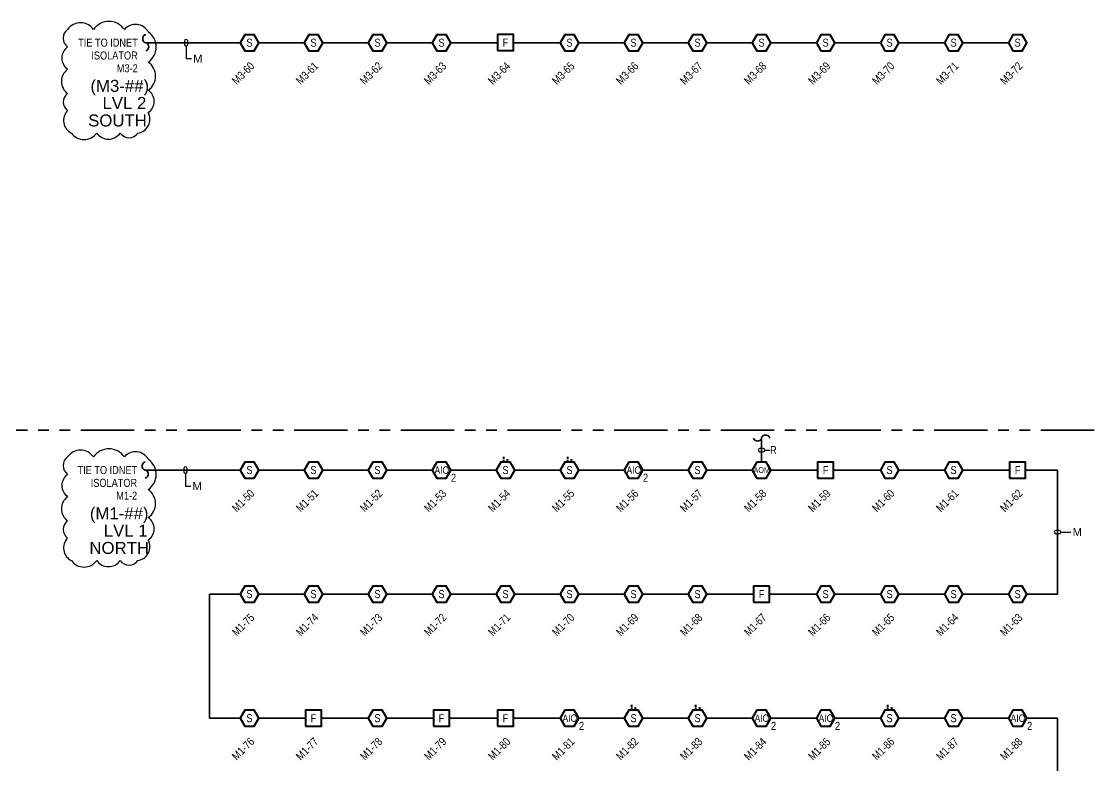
# Model space of a CAD drawing. Header units: inches. Extents: x 84 to 207, y -12 to 77.
# Drawn here: x 184.58 to 197.13, y 5.92 to 14.64 of the extents above; entities that cross this region are included whole.
import ezdxf
from ezdxf import colors
from ezdxf.entities.mleader import LeaderData, LeaderLine
from ezdxf.enums import TextEntityAlignment as Align
from ezdxf.math import Vec2, Vec3

# ---------------------------------------------------------------- set-up
doc = ezdxf.new("R2010")
doc.units = ezdxf.units.IN
doc.header["$MEASUREMENT"] = 0
doc.set_wipeout_variables(frame=1)
doc.linetypes.add('PHANTOM2', pattern=[1.25, 0.625, -0.125, 0.125, -0.125, 0.125, -0.125])
for name, color, linetype, lineweight in [('F-ALRM-CTRL', 133, 'Continuous', 40), ('F-ALRM-DTCT', 23, 'Continuous', 40), ('F-ALRM-MANL', 23, 'Continuous', 40), ('F-ALRM-WIRE-CTRL', 121, 'Continuous', 35), ('F-ALRM-WIRE-DTCT', 151, 'Continuous', 35), ('F-ANNO-CTRL', 121, 'Continuous', 25), ('F-ANNO-CTRL-ADDR', 113, 'Continuous', 25), ('F-ANNO-CTRL-DESC', 123, 'Continuous', 25), ('F-ANNO-CTRL-NOTE', 111, 'Continuous', 25), ('F-ANNO-DTCT', 151, 'Continuous', 25), ('F-ANNO-DTCT-ADDR', 143, 'Continuous', 25), ('F-ANNO-DTCT-DESC', 150, 'Continuous', 25), ('F-ANNO-DTCT-NOTE', 140, 'Continuous', 25), ('F-ANNO-POWR', 140, 'Continuous', 25), ('F-ANNO-TEXT', 7, 'Continuous', 25), ('F-ANNO-WIPE', 7, 'Continuous', 0)]:
    doc.layers.add(name, color=color, linetype=linetype, lineweight=lineweight)
doc.styles.add('Body', font='', dxfattribs={"height": 0.09375})
doc.styles.add('Body_Symbols', font='', dxfattribs={"height": 0.0675})
doc.styles.add('MtXpl_Arial_Narrow', font='arial.ttf')
doc.styles.get("Standard").update_dxf_attribs({"font": 'arial.ttf'})
doc.styles.get('Body').set_extended_font_data('Arial Narrow')
doc.styles.get('Body_Symbols').set_extended_font_data('Arial Narrow')

# ---------------------------------------------------------------- blocks, each defined once
blk = doc.blocks.new('*U2')
at = {"color": 0, "linetype": 'ByBlock', "lineweight": -2, "style": 'Body', "flags": 9}
for tag, p in [('WIREDROP', (-0.037, -0.194)), ('PID', (-0.037, -0.168)), ('PID_SECONDARY', (-0.037, -0.182))]:
    blk.add_attdef(tag, p, '', height=0.00937, dxfattribs=at)
at = {"layer": 'F-ANNO-DTCT-ADDR', "style": 'Body', "flags": 8}
blk.add_attdef('ADDRESS', text='', height=0.0938, rotation=45, dxfattribs=at).set_placement((0, -0.218), align=Align.TOP_RIGHT)
at = {"layer": 'F-ANNO-DTCT-DESC', "linetype": 'ByBlock', "lineweight": -2, "flags": 51}
blk.add_attdef('DESCRIPTION', text='', height=0.0938, rotation=45, dxfattribs=at).set_placement((0.201, -0.218), align=Align.TOP_RIGHT)
at = {"linetype": 'ByBlock', "lineweight": -2, "ltscale": 0.5}
blk.add_wipeout([(-0.108, 0), (-0.054, -0.094), (0.054, -0.094), (0.108, 0), (0.054, 0.094), (-0.054, 0.094)], dxfattribs=at).dxf.layer = 'F-ANNO-WIPE'
blk.add_lwpolyline([(-0.108, 0), (-0.054, -0.094), (0.054, -0.094), (0.108, 0), (0.054, 0.094), (-0.054, 0.094)], close=True, dxfattribs=at)
at = {"color": 0, "linetype": 'ByBlock', "lineweight": -2, "style": 'Body'}
blk.add_text('S', height=0.0938, dxfattribs=at).set_placement((0, 0), align=Align.MIDDLE_CENTER)
at = {"color": 0, "linetype": 'ByBlock', "lineweight": -2, "style": 'Body', "flags": 9}
for tag, p in [('DEVTYPE', (-0.037, -0.126)), ('POINTTYPE', (-0.037, -0.14)), ('ELEVATION', (-0.037, -0.154))]:
    blk.add_attdef(tag, p, '', height=0.00937, dxfattribs=at)
at = {"layer": 'F-ANNO-DTCT', "style": 'Body', "flags": 8}
for tag, p in [('WP', (-0.177, 0.094)), ('WG', (0.164, 0.094))]:
    blk.add_attdef(tag, text='', height=0.0938, dxfattribs=at).set_placement(p, align=Align.MIDDLE_CENTER)
blk.add_attdef('SMOKE_SENSOR_TYPE', text='', height=0.0938, dxfattribs=at).set_placement((0.108, -0.094), align=Align.MIDDLE_LEFT)
at = {"layer": 'F-ANNO-DTCT-NOTE', "linetype": 'ByBlock', "lineweight": -2, "style": 'Body', "flags": 8}
blk.add_attdef('NOTE', text='', height=0.0938, dxfattribs=at).set_placement((-0.145, -0.017), align=Align.MIDDLE_CENTER)
at = {"layer": 'F-ANNO-DTCT-NOTE', "linetype": 'ByBlock', "lineweight": -2, "flags": 104}
blk.add_attdef('NOTES', text='', height=0.0938, dxfattribs=at).set_placement((-0.145, -0.122), align=Align.MIDDLE_RIGHT)
blk = doc.blocks.new('FA_AddressableModule2')
at = {"color": 0, "linetype": 'ByBlock', "lineweight": -2, "style": 'Body', "flags": 9}
for tag, p in [('WIREDROP', (-0.037, -0.197)), ('PID', (-0.037, -0.168)), ('PID_SECONDARY', (-0.037, -0.182))]:
    blk.add_attdef(tag, p, '', height=0.00937, dxfattribs=at)
at = {"layer": 'F-ANNO-DTCT-ADDR', "style": 'Body', "flags": 8}
blk.add_attdef('ADDRESS', text='', height=0.0938, rotation=45, dxfattribs=at).set_placement((0, -0.218), align=Align.TOP_RIGHT)
at = {"layer": 'F-ANNO-DTCT-DESC', "lineweight": 30, "flags": 51}
blk.add_attdef('DESCRIPTION', text='', height=0.0938, rotation=45, dxfattribs=at).set_placement((0.201, -0.218), align=Align.TOP_RIGHT)
at = {"layer": 'F-ANNO-POWR', "style": 'Body', "flags": 8}
blk.add_attdef('POWRTAG', text='', height=0.0938, dxfattribs=at).set_placement((-0.201, -0.218), align=Align.TOP_RIGHT)
at = {"linetype": 'ByBlock', "lineweight": -2, "ltscale": 0.5}
blk.add_wipeout([(-0.054, 0.094), (-0.108, 0), (-0.054, -0.094), (0.054, -0.094), (0.108, 0), (0.054, 0.094)], dxfattribs=at).dxf.layer = 'F-ANNO-WIPE'
at = {"color": 0, "linetype": 'ByBlock', "lineweight": -2, "ltscale": 0.5}
blk.add_lwpolyline([(-0.054, 0.094), (-0.108, 0), (-0.054, -0.094), (0.054, -0.094), (0.108, 0), (0.054, 0.094)], close=True, dxfattribs=at)
at = {"color": 0, "lineweight": -3, "style": 'Body'}
blk.add_text('AIO', height=0.0859, dxfattribs=at).set_placement((0.004, 0), align=Align.MIDDLE_CENTER)
at = {"color": 0, "linetype": 'ByBlock', "lineweight": -2, "style": 'Body', "flags": 9}
for tag, p in [('DEVTYPE', (-0.037, -0.126)), ('POINTTYPE', (-0.037, -0.14)), ('ELEVATION', (-0.037, -0.154))]:
    blk.add_attdef(tag, p, '', height=0.00937, dxfattribs=at)
at = {"layer": 'F-ANNO-DTCT', "style": 'Body', "flags": 8}
blk.add_attdef('TYPE', text='', height=0.0938, dxfattribs=at).set_placement((0.111, -0.09), align=Align.MIDDLE_LEFT)
at = {"layer": 'F-ANNO-DTCT-NOTE', "linetype": 'ByBlock', "lineweight": -2, "flags": 104}
blk.add_attdef('NOTES', text='', height=0.0938, dxfattribs=at).set_placement((-0.133, -0.047), align=Align.MIDDLE_RIGHT)
at = {"layer": 'F-ANNO-DTCT-NOTE', "linetype": 'ByBlock', "lineweight": -2, "style": 'Body', "flags": 8}
blk.add_attdef('NOTE', text='', height=0.0938, dxfattribs=at).set_placement((-0.133, -0.047), align=Align.MIDDLE_CENTER)
blk = doc.blocks.new('*U15')
at = {"color": 0, "linetype": 'ByBlock', "lineweight": -2, "style": 'Body', "flags": 9}
for tag, p in [('WIREDROP', (-0.037, -0.197)), ('PID', (-0.037, -0.168)), ('PID_SECONDARY', (-0.037, -0.182))]:
    blk.add_attdef(tag, p, '', height=0.00937, dxfattribs=at)
at = {"layer": 'F-ANNO-DTCT-ADDR', "style": 'Body', "flags": 8}
blk.add_attdef('ADDRESS', text='', height=0.0938, rotation=45, dxfattribs=at).set_placement((0, -0.217), align=Align.TOP_RIGHT)
at = {"layer": 'F-ANNO-DTCT-DESC', "lineweight": 30, "flags": 51}
blk.add_attdef('DESCRIPTION', text='', height=0.0938, rotation=45, dxfattribs=at).set_placement((0.201, -0.217), align=Align.TOP_RIGHT)
at = {"linetype": 'ByBlock', "lineweight": -2, "ltscale": 0.5}
blk.add_wipeout([(-0.054, 0.094), (-0.108, 0), (-0.054, -0.094), (0.054, -0.094), (0.108, 0), (0.054, 0.094)], dxfattribs=at).dxf.layer = 'F-ANNO-WIPE'
at = {"color": 0, "linetype": 'ByBlock', "lineweight": -2, "ltscale": 0.5}
for p, q in [((-0.021, 0.131), (-0.021, 0.156)), ((0.025, 0.094), (0.025, 0.129)), ((-0.021, 0.094), (-0.021, 0.121))]:
    blk.add_line(p, q, dxfattribs=at)
blk.add_lwpolyline([(-0.108, 0), (-0.054, -0.094), (0.054, -0.094), (0.108, 0), (0.054, 0.094), (-0.054, 0.094)], close=True, dxfattribs=at)
at = {"color": 0, "linetype": 'ByBlock', "lineweight": -2, "style": 'Body'}
blk.add_text('S', height=0.0938, dxfattribs=at).set_placement((0, 0), align=Align.MIDDLE_CENTER)
at = {"color": 0, "linetype": 'ByBlock', "lineweight": -2, "style": 'Body', "flags": 9}
for tag, p in [('DEVTYPE', (-0.037, -0.126)), ('POINTTYPE', (-0.037, -0.14)), ('ELEVATION', (-0.037, -0.154))]:
    blk.add_attdef(tag, p, '', height=0.00937, dxfattribs=at)
at = {"layer": 'F-ANNO-DTCT', "style": 'Body', "flags": 8}
blk.add_attdef('WP', text='', height=0.0938, dxfattribs=at).set_placement((0.18, 0.095), align=Align.MIDDLE_CENTER)
blk.add_attdef('TYPE', text='', height=0.0938, dxfattribs=at).set_placement((0.108, -0.093), align=Align.MIDDLE_LEFT)
at = {"layer": 'F-ANNO-DTCT-NOTE', "linetype": 'ByBlock', "lineweight": -2, "style": 'Body', "flags": 8}
blk.add_attdef('NOTE', text='', height=0.0938, dxfattribs=at).set_placement((-0.145, 0.061), align=Align.MIDDLE_RIGHT)
at = {"layer": 'F-ANNO-DTCT-NOTE', "linetype": 'ByBlock', "lineweight": -2, "flags": 104}
blk.add_attdef('NOTES', text='', height=0.0938, dxfattribs=at).set_placement((-0.145, -0.062), align=Align.TOP_RIGHT)
blk = doc.blocks.new('FA_AOM')
at = {"color": 0, "linetype": 'ByBlock', "lineweight": -2, "style": 'Body', "flags": 9}
for tag, p in [('WIREDROP', (-0.037, -0.197)), ('PID', (-0.037, -0.168)), ('PID_SECONDARY', (-0.037, -0.182))]:
    blk.add_attdef(tag, p, '', height=0.00937, dxfattribs=at)
at = {"layer": 'F-ANNO-CTRL-ADDR', "style": 'Body', "flags": 8}
blk.add_attdef('ADDRESS', text='', height=0.0938, rotation=45, dxfattribs=at).set_placement((0, -0.218), align=Align.TOP_RIGHT)
at = {"layer": 'F-ANNO-CTRL-DESC', "lineweight": 30, "flags": 51}
blk.add_attdef('DESCRIPTION', text='', height=0.0938, rotation=45, dxfattribs=at).set_placement((0.201, -0.218), align=Align.TOP_RIGHT)
at = {"layer": 'F-ANNO-POWR', "style": 'Body', "flags": 8}
blk.add_attdef('POWRTAG', text='', height=0.0938, dxfattribs=at).set_placement((-0.201, -0.218), align=Align.TOP_RIGHT)
at = {"linetype": 'ByBlock', "lineweight": -2, "ltscale": 0.5}
blk.add_wipeout([(-0.054, 0.094), (-0.108, 0), (-0.054, -0.094), (0.054, -0.094), (0.108, 0), (0.054, 0.094)], dxfattribs=at).dxf.layer = 'F-ANNO-WIPE'
at = {"color": 0, "linetype": 'ByBlock', "lineweight": -2, "ltscale": 0.5}
blk.add_lwpolyline([(-0.054, 0.094), (-0.108, 0), (-0.054, -0.094), (0.054, -0.094), (0.108, 0), (0.054, 0.094)], close=True, dxfattribs=at)
at = {"color": 0, "lineweight": -3, "style": 'Body_Symbols'}
blk.add_text('AOM', height=0.0675, dxfattribs=at).set_placement((0.002, 0), align=Align.MIDDLE_CENTER)
at = {"color": 0, "linetype": 'ByBlock', "lineweight": -2, "style": 'Body', "flags": 9}
for tag, p in [('DEVTYPE', (-0.037, -0.126)), ('POINTTYPE', (-0.037, -0.14)), ('ELEVATION', (-0.037, -0.154))]:
    blk.add_attdef(tag, p, '', height=0.00937, dxfattribs=at)
at = {"layer": 'F-ANNO-CTRL', "style": 'Body', "flags": 8}
blk.add_attdef('TYPE', text='', height=0.0938, dxfattribs=at).set_placement((0.111, -0.09), align=Align.MIDDLE_LEFT)
at = {"layer": 'F-ANNO-CTRL-NOTE', "linetype": 'ByBlock', "lineweight": -2, "style": 'Body', "flags": 8}
blk.add_attdef('NOTE', text='', height=0.0938, dxfattribs=at).set_placement((-0.133, 0.1), align=Align.TOP_RIGHT)
at = {"layer": 'F-ANNO-CTRL-NOTE', "linetype": 'ByBlock', "lineweight": -2, "flags": 104}
blk.add_attdef('NOTES', text='', height=0.0938, dxfattribs=at).set_placement((-0.133, -0.047), align=Align.TOP_RIGHT)
blk = doc.blocks.new('*U4')
at = {"color": 0, "linetype": 'ByBlock', "lineweight": -2, "style": 'Body', "flags": 9}
for tag, p in [('WIREDROP', (-0.037, -0.1)), ('PID_PRIMARY', (-0.037, -0.075)), ('PID_SECONDARY', (-0.037, -0.089))]:
    blk.add_attdef(tag, p, '', height=0.00937, dxfattribs=at)
at = {"layer": 'F-ANNO-DTCT-ADDR', "style": 'Body', "flags": 8}
blk.add_attdef('ADDRESS', text='', height=0.0938, rotation=45, dxfattribs=at).set_placement((0, -0.124), align=Align.TOP_RIGHT)
at = {"layer": 'F-ANNO-DTCT-DESC', "lineweight": 30, "flags": 51}
blk.add_attdef('DESCRIPTION', text='', height=0.0938, rotation=45, dxfattribs=at).set_placement((0.201, -0.124), align=Align.TOP_RIGHT)
at = {"layer": 'F-ANNO-DTCT-NOTE', "lineweight": 25, "flags": 104}
blk.add_attdef('NOTES', text='', height=0.0938, dxfattribs=at).set_placement((-0.169, 0.164), align=Align.TOP_RIGHT)
at = {"linetype": 'ByBlock', "lineweight": -2, "ltscale": 0.5}
blk.add_wipeout([(-0.094, 0), (0.094, 0), (0.094, 0.188), (-0.094, 0.188)], dxfattribs=at).dxf.layer = 'F-ANNO-WIPE'
at = {"color": 0, "linetype": 'ByBlock', "lineweight": -2, "ltscale": 0.5}
blk.add_lwpolyline([(-0.094, 0), (0.094, 0), (0.094, 0.188), (-0.094, 0.188)], close=True, dxfattribs=at)
at = {"color": 0, "linetype": 'ByBlock', "lineweight": -2, "style": 'Body'}
blk.add_text('F', height=0.0938, dxfattribs=at).set_placement((0, 0.094), align=Align.MIDDLE_CENTER)
for tag, p, flags in [('WIRE', (0, 0.094), 11), ('RISER', (0, 0.094), 11), ('DEVTYPE', (-0.037, -0.032), 9), ('POINTTYPE', (-0.037, -0.046), 9), ('ELEVATION', (-0.037, -0.06), 9)]:
    blk.add_attdef(tag, p, '', height=0.00937, dxfattribs=dict(at, flags=flags))
at = {"layer": 'F-ANNO-DTCT', "lineweight": 25, "style": 'Body', "flags": 8}
blk.add_attdef('WP', text='', height=0.0938, dxfattribs=at).set_placement((0.189, 0.173), align=Align.MIDDLE)
blk.add_attdef('WG', text='', height=0.0938, dxfattribs=at).set_placement((-0.196, 0.048), align=Align.MIDDLE_CENTER)
at = {"layer": 'F-ANNO-DTCT-NOTE', "lineweight": 25, "style": 'Body'}
blk.add_attdef('NOTE', text='', height=0.0938, dxfattribs=at).set_placement((-0.169, 0.173), align=Align.MIDDLE_CENTER)
blk = doc.blocks.new('*U7')
at = {"color": 0}
for centre, major_axis in [((0, 0.046875), (0, 0.046875)), ((0, -0.046875), (0, -0.046875))]:
    blk.add_ellipse(centre, major_axis=major_axis, ratio=0.740925497, start_param=0, end_param=3.141592654, dxfattribs=at)
blk = doc.blocks.new('WireTagLoop')
at = {"color": 0, "linetype": 'ByBlock', "lineweight": -2}
blk.add_lwpolyline([(-0.5, 0.5, 0.999484), (-0.5, -0.5), (0.5, -0.5, 0.999484), (0.5, 0.5, 0.000258)], format="xyb", close=True, dxfattribs=at)
blk = doc.blocks.new('*U87')
at = {"color": 0}
for centre, major_axis in [((-0.046875, 0), (-0.046875, 0)), ((0.046875, 0), (0.046875, 0))]:
    blk.add_ellipse(centre, major_axis=major_axis, ratio=0.740925497, start_param=0, end_param=3.141592654, dxfattribs=at)

msp = doc.modelspace()

# ---------------------------------------------------------------- linework, layer by layer
at = {"layer": 'Defpoints', "color": 6}
msp.add_lwpolyline([(185.118, 14.547, 0.520567), (185.118, 14.343, 0.520567), (185.118, 14.08, 0.520567), (185.118, 13.797, 0.520567), (185.118, 13.595, 0.520567), (185.162, 13.333, 0.520567), (185.458, 13.333, 0.520567), (185.733, 13.333, 0.520567), (185.942, 13.333, 0.520567), (186.063, 13.572, 0.520567), (186.063, 13.836, 0.520567), (186.063, 14.163, 0.520567), (186.063, 14.518, 0.520567), (185.783, 14.547, 0.520567), (185.421, 14.547, 0.520567)], format="xyb", close=True, dxfattribs=at)
at = {"layer": 'Defpoints', "color": 2}
msp.add_lwpolyline([(185.118, 9.538, 0.520567), (185.118, 9.333, 0.520567), (185.118, 9.071, 0.520567), (185.118, 8.787, 0.520567), (185.118, 8.586, 0.520567), (185.162, 8.323, 0.520567), (185.458, 8.323, 0.520567), (185.733, 8.323, 0.520567), (185.942, 8.323, 0.520567), (186.063, 8.563, 0.520567), (186.063, 8.827, 0.520567), (186.063, 9.154, 0.520567), (186.063, 9.509, 0.520567), (185.783, 9.538, 0.520567), (185.421, 9.538, 0.520567)], format="xyb", close=True, dxfattribs=at)
at = {"layer": 'F-ALRM-WIRE-CTRL', "linetype": 'Continuous', "lineweight": -2}
msp.add_lwpolyline([(193.287, 9.618), (193.348, 9.618)], dxfattribs=at)
at = {"layer": 'F-ALRM-WIRE-DTCT'}
for p, q in [((186.033, 14.392), (196.248, 14.392)), ((186.026, 9.383), (196.716, 9.383)), ((196.716, 9.383), (196.716, 7.929)), ((186.78, 7.929), (196.716, 7.929)), ((186.78, 7.929), (186.78, 6.475)), ((186.78, 6.475), (196.716, 6.475)), ((196.716, 6.475), (196.716, 5.021))]:
    msp.add_line(p, q, dxfattribs=at)
at = {"layer": 'F-ALRM-WIRE-DTCT', "color": 251, "linetype": 'PHANTOM2', "true_color": 0x636466}
msp.add_line((171.521, 9.852), (206.212, 9.852), dxfattribs=at)

# ---------------------------------------------------------------- block references
at = {"layer": 'F-ALRM-WIRE-CTRL', "rotation": 90}
msp.add_blockref('*U7', (193.248, 9.758), dxfattribs=at)
at = {"layer": 'F-ALRM-WIRE-CTRL', "lineweight": -2, "xscale": 0.039, "yscale": 0.039, "zscale": 0.039, "rotation": 180}
msp.add_blockref('WireTagLoop', (193.248, 9.618), dxfattribs=at)
at = {"layer": 'F-ALRM-WIRE-DTCT', "rotation": 90}
for p in [(186.033, 14.392), (186.026, 9.383)]:
    msp.add_blockref('*U87', p, dxfattribs=at)

# ---------------------------------------------------------------- texts
at = {"layer": 'F-ALRM-WIRE-CTRL', "style": 'Body'}
msp.add_text('R', height=0.0938, dxfattribs=at).set_placement((193.348, 9.618), align=Align.MIDDLE_LEFT)
at = {"layer": 'F-ANNO-TEXT', "lineweight": 25, "style": 'Body'}
for s, height, p in [('TIE TO IDNET', 0.09375, (185.939, 14.392)), ('ISOLATOR', 0.0938, (185.939, 14.242)), ('M3-2', 0.0938, (185.939, 14.092)), ('TIE TO IDNET', 0.09375, (185.932, 9.383)), ('ISOLATOR', 0.0938, (185.932, 9.233)), ('M1-2', 0.0938, (185.932, 9.083))]:
    msp.add_text(s, height=height, dxfattribs=at).set_placement(p, align=Align.MIDDLE_RIGHT)
at = {"layer": 'F-ANNO-TEXT', "color": 8, "true_color": 0x808080, "style": 'MtXpl_Arial_Narrow'}
for s, p in [('(M3-##)', (185.385, 13.816)), ('LVL 2', (185.526, 13.615)), ('SOUTH', (185.358, 13.41)), ('(M1-##)', (185.378, 8.806)), ('LVL 1', (185.541, 8.604)), ('NORTH', (185.373, 8.4))]:
    msp.add_text(s, height=0.1406, dxfattribs=at).set_placement(p)

# ---------------------------------------------------------------- leaders
at = {"layer": 'F-ALRM-WIRE-DTCT'}
ml = msp.add_multileader_mtext('Standard', dxfattribs=at)
ml.set_content('M', color=256, style='MtXpl_Arial_Narrow')
ml.set_leader_properties(color=256, linetype='Continuous')
ml.set_arrow_properties(name='WireTagLoop')
ml.build(insert=Vec2(0, 0))
ml.multileader.update_dxf_attribs({"text_right_attachment_type": 3, "text_bottom_attachment_type": 2, "dogleg_length": 0.0625, "arrow_head_size": 0.039})
ctx = ml.context
ctx.base_point, ctx.char_height, ctx.arrow_head_size, ctx.landing_gap_size, ctx.plane_origin = Vec3(186.568, 14.205), 0.0938, 0.039, 0.02, Vec3(185.295, 25.005)
ctx.right_attachment, ctx.top_attachment = 3, 2
notes = []
notes.append((ctx, [(0, (1, 1, 0), (186.505, 14.205), (1, 0), 0.0625, [(0, [(186.505, 14.392)], 0, [])])]))
ctx.mtext.insert, ctx.mtext.flow_direction = Vec3(186.588, 14.252), 5
ml = msp.add_multileader_mtext('Standard', dxfattribs=at)
ml.set_content('M', color=256, style='MtXpl_Arial_Narrow')
ml.set_leader_properties(color=256, linetype='Continuous')
ml.set_arrow_properties(name='WireTagLoop')
ml.build(insert=Vec2(0, 0))
ml.multileader.update_dxf_attribs({"text_right_attachment_type": 3, "text_bottom_attachment_type": 2, "dogleg_length": 0.0625, "arrow_head_size": 0.039})
ctx = ml.context
ctx.base_point, ctx.char_height, ctx.arrow_head_size, ctx.landing_gap_size, ctx.plane_origin = Vec3(186.561, 9.195), 0.0938, 0.039, 0.02, Vec3(185.288, 22.102)
ctx.right_attachment, ctx.top_attachment = 3, 2
notes.append((ctx, [(0, (1, 1, 0), (186.498, 9.195), (1, 0), 0.0625, [(0, [(186.498, 9.383)], 0, [])])]))
ctx.mtext.insert, ctx.mtext.flow_direction = Vec3(186.581, 9.242), 5
ml = msp.add_multileader_mtext('Standard', dxfattribs=at)
ml.set_content('M', color=256, style='MtXpl_Arial_Narrow')
ml.set_leader_properties(color=256, linetype='Continuous')
ml.set_arrow_properties(name='WireTagLoop')
ml.build(insert=Vec2(0, 0))
ml.multileader.update_dxf_attribs({"text_right_attachment_type": 3, "text_bottom_attachment_type": 2, "dogleg_length": 0.0625, "arrow_head_size": 0.039})
ctx = ml.context
ctx.base_point, ctx.char_height, ctx.arrow_head_size, ctx.landing_gap_size, ctx.plane_origin = Vec3(196.873, 8.656), 0.0938, 0.039, 0.02, Vec3(199.256, 15.738)
ctx.right_attachment, ctx.top_attachment = 3, 2
notes.append((ctx, [(0, (1, 1, 0), (196.811, 8.656), (1, 0), 0.0625, [(0, [(196.716, 8.656)], 0, [])])]))
ctx.mtext.insert, ctx.mtext.flow_direction = Vec3(196.893, 8.703), 5
for ctx, leaders in notes:
    for number, flags, end, landing, length, lines in leaders:
        leader = LeaderData()
        leader.index, (leader.has_last_leader_line, leader.has_dogleg_vector, leader.attachment_direction) = number, flags
        leader.last_leader_point, leader.dogleg_vector, leader.dogleg_length = Vec3(end), Vec3(landing), length
        for number, points, colour, breaks in lines:
            line = LeaderLine()
            line.index, line.vertices, line.color, line.breaks = number, Vec3.list(points), colors.encode_raw_color(colour), breaks
            leader.lines.append(line)
        ctx.leaders.append(leader)

# ---------------------------------------------------------------- next in the draw order: block references
at = {"layer": 'F-ALRM-CTRL'}
ref = msp.add_blockref('FA_AOM', (193.248, 9.383), dxfattribs=at)
ref.add_attrib('ADDRESS', 'M1-58', dxfattribs={"layer": 'F-ANNO-CTRL-ADDR', "height": 0.0938, "rotation": 45, "style": 'Body'}).set_placement((193.248, 9.165), align=Align.TOP_RIGHT)
at = {"layer": 'F-ALRM-DTCT'}
ref = msp.add_blockref('*U2', (187.248, 14.392), dxfattribs=at)
ref.add_attrib('ADDRESS', 'M3-60', dxfattribs={"layer": 'F-ANNO-DTCT-ADDR', "height": 0.0938, "rotation": 45, "style": 'Body'}).set_placement((187.248, 14.175), align=Align.TOP_RIGHT)
ref = msp.add_blockref('*U2', (187.998, 14.392), dxfattribs=at)
ref.add_attrib('ADDRESS', 'M3-61', dxfattribs={"layer": 'F-ANNO-DTCT-ADDR', "height": 0.0938, "rotation": 45, "style": 'Body'}).set_placement((187.998, 14.175), align=Align.TOP_RIGHT)
ref = msp.add_blockref('*U2', (188.748, 14.392), dxfattribs=at)
ref.add_attrib('ADDRESS', 'M3-62', dxfattribs={"layer": 'F-ANNO-DTCT-ADDR', "height": 0.0938, "rotation": 45, "style": 'Body'}).set_placement((188.748, 14.175), align=Align.TOP_RIGHT)
ref = msp.add_blockref('*U2', (189.498, 14.392), dxfattribs=at)
ref.add_attrib('ADDRESS', 'M3-63', dxfattribs={"layer": 'F-ANNO-DTCT-ADDR', "height": 0.0938, "rotation": 45, "style": 'Body'}).set_placement((189.498, 14.175), align=Align.TOP_RIGHT)
ref = msp.add_blockref('*U2', (190.998, 14.392), dxfattribs=at)
ref.add_attrib('ADDRESS', 'M3-65', dxfattribs={"layer": 'F-ANNO-DTCT-ADDR', "height": 0.0938, "rotation": 45, "style": 'Body'}).set_placement((190.998, 14.175), align=Align.TOP_RIGHT)
ref = msp.add_blockref('*U2', (191.748, 14.392), dxfattribs=at)
ref.add_attrib('ADDRESS', 'M3-66', dxfattribs={"layer": 'F-ANNO-DTCT-ADDR', "height": 0.0938, "rotation": 45, "style": 'Body'}).set_placement((191.748, 14.175), align=Align.TOP_RIGHT)
ref = msp.add_blockref('*U2', (192.498, 14.392), dxfattribs=at)
ref.add_attrib('ADDRESS', 'M3-67', dxfattribs={"layer": 'F-ANNO-DTCT-ADDR', "height": 0.0938, "rotation": 45, "style": 'Body'}).set_placement((192.498, 14.175), align=Align.TOP_RIGHT)
ref = msp.add_blockref('*U2', (193.248, 14.392), dxfattribs=at)
ref.add_attrib('ADDRESS', 'M3-68', dxfattribs={"layer": 'F-ANNO-DTCT-ADDR', "height": 0.0938, "rotation": 45, "style": 'Body'}).set_placement((193.248, 14.175), align=Align.TOP_RIGHT)
ref = msp.add_blockref('*U2', (193.998, 14.392), dxfattribs=at)
ref.add_attrib('ADDRESS', 'M3-69', dxfattribs={"layer": 'F-ANNO-DTCT-ADDR', "height": 0.0938, "rotation": 45, "style": 'Body'}).set_placement((193.998, 14.175), align=Align.TOP_RIGHT)
ref = msp.add_blockref('*U2', (194.748, 14.392), dxfattribs=at)
ref.add_attrib('ADDRESS', 'M3-70', dxfattribs={"layer": 'F-ANNO-DTCT-ADDR', "height": 0.0938, "rotation": 45, "style": 'Body'}).set_placement((194.748, 14.175), align=Align.TOP_RIGHT)
ref = msp.add_blockref('*U2', (195.498, 14.392), dxfattribs=at)
ref.add_attrib('ADDRESS', 'M3-71', dxfattribs={"layer": 'F-ANNO-DTCT-ADDR', "height": 0.0938, "rotation": 45, "style": 'Body'}).set_placement((195.498, 14.175), align=Align.TOP_RIGHT)
ref = msp.add_blockref('*U2', (196.248, 14.392), dxfattribs=at)
ref.add_attrib('ADDRESS', 'M3-72', dxfattribs={"layer": 'F-ANNO-DTCT-ADDR', "height": 0.0938, "rotation": 45, "style": 'Body'}).set_placement((196.248, 14.175), align=Align.TOP_RIGHT)
ref = msp.add_blockref('*U15', (190.248, 9.383), dxfattribs=at)
ref.add_attrib('ADDRESS', 'M1-54', dxfattribs={"layer": 'F-ANNO-DTCT-ADDR', "height": 0.0938, "rotation": 45, "style": 'Body'}).set_placement((190.248, 9.166), align=Align.TOP_RIGHT)
ref = msp.add_blockref('*U15', (190.998, 9.383), dxfattribs=at)
ref.add_attrib('ADDRESS', 'M1-55', dxfattribs={"layer": 'F-ANNO-DTCT-ADDR', "height": 0.0938, "rotation": 45, "style": 'Body'}).set_placement((190.998, 9.166), align=Align.TOP_RIGHT)
ref = msp.add_blockref('*U2', (187.248, 9.383), dxfattribs=at)
ref.add_attrib('ADDRESS', 'M1-50', dxfattribs={"layer": 'F-ANNO-DTCT-ADDR', "height": 0.0938, "rotation": 45, "style": 'Body'}).set_placement((187.248, 9.166), align=Align.TOP_RIGHT)
ref = msp.add_blockref('*U2', (187.998, 9.383), dxfattribs=at)
ref.add_attrib('ADDRESS', 'M1-51', dxfattribs={"layer": 'F-ANNO-DTCT-ADDR', "height": 0.0938, "rotation": 45, "style": 'Body'}).set_placement((187.998, 9.166), align=Align.TOP_RIGHT)
ref = msp.add_blockref('*U2', (188.748, 9.383), dxfattribs=at)
ref.add_attrib('ADDRESS', 'M1-52', dxfattribs={"layer": 'F-ANNO-DTCT-ADDR', "height": 0.0938, "rotation": 45, "style": 'Body'}).set_placement((188.748, 9.166), align=Align.TOP_RIGHT)
ref = msp.add_blockref('FA_AddressableModule2', (189.498, 9.383), dxfattribs=at)
ref.add_attrib('TYPE', '2', dxfattribs={"layer": 'F-ANNO-DTCT', "height": 0.0938, "style": 'Body'}).set_placement((189.609, 9.293), align=Align.MIDDLE_LEFT)
ref.add_attrib('ADDRESS', 'M1-53', dxfattribs={"layer": 'F-ANNO-DTCT-ADDR', "height": 0.0938, "rotation": 45, "style": 'Body'}).set_placement((189.498, 9.165), align=Align.TOP_RIGHT)
ref = msp.add_blockref('FA_AddressableModule2', (191.748, 9.383), dxfattribs=at)
ref.add_attrib('TYPE', '2', dxfattribs={"layer": 'F-ANNO-DTCT', "height": 0.0938, "style": 'Body'}).set_placement((191.859, 9.293), align=Align.MIDDLE_LEFT)
ref.add_attrib('ADDRESS', 'M1-56', dxfattribs={"layer": 'F-ANNO-DTCT-ADDR', "height": 0.0938, "rotation": 45, "style": 'Body'}).set_placement((191.748, 9.165), align=Align.TOP_RIGHT)
ref = msp.add_blockref('*U2', (192.498, 9.383), dxfattribs=at)
ref.add_attrib('ADDRESS', 'M1-57', dxfattribs={"layer": 'F-ANNO-DTCT-ADDR', "height": 0.0938, "rotation": 45, "style": 'Body'}).set_placement((192.498, 9.166), align=Align.TOP_RIGHT)
ref = msp.add_blockref('*U2', (194.748, 9.383), dxfattribs=at)
ref.add_attrib('ADDRESS', 'M1-60', dxfattribs={"layer": 'F-ANNO-DTCT-ADDR', "height": 0.0938, "rotation": 45, "style": 'Body'}).set_placement((194.748, 9.166), align=Align.TOP_RIGHT)
ref = msp.add_blockref('*U2', (195.498, 9.383), dxfattribs=at)
ref.add_attrib('ADDRESS', 'M1-61', dxfattribs={"layer": 'F-ANNO-DTCT-ADDR', "height": 0.0938, "rotation": 45, "style": 'Body'}).set_placement((195.498, 9.166), align=Align.TOP_RIGHT)
ref = msp.add_blockref('*U2', (187.248, 7.929), dxfattribs=at)
ref.add_attrib('ADDRESS', 'M1-75', dxfattribs={"layer": 'F-ANNO-DTCT-ADDR', "height": 0.0938, "rotation": 45, "style": 'Body'}).set_placement((187.248, 7.711), align=Align.TOP_RIGHT)
ref = msp.add_blockref('*U2', (187.998, 7.929), dxfattribs=at)
ref.add_attrib('ADDRESS', 'M1-74', dxfattribs={"layer": 'F-ANNO-DTCT-ADDR', "height": 0.0938, "rotation": 45, "style": 'Body'}).set_placement((187.998, 7.711), align=Align.TOP_RIGHT)
ref = msp.add_blockref('*U2', (188.748, 7.929), dxfattribs=at)
ref.add_attrib('ADDRESS', 'M1-73', dxfattribs={"layer": 'F-ANNO-DTCT-ADDR', "height": 0.0938, "rotation": 45, "style": 'Body'}).set_placement((188.748, 7.711), align=Align.TOP_RIGHT)
ref = msp.add_blockref('*U2', (189.498, 7.929), dxfattribs=at)
ref.add_attrib('ADDRESS', 'M1-72', dxfattribs={"layer": 'F-ANNO-DTCT-ADDR', "height": 0.0938, "rotation": 45, "style": 'Body'}).set_placement((189.498, 7.711), align=Align.TOP_RIGHT)
ref = msp.add_blockref('*U2', (190.248, 7.929), dxfattribs=at)
ref.add_attrib('ADDRESS', 'M1-71', dxfattribs={"layer": 'F-ANNO-DTCT-ADDR', "height": 0.0938, "rotation": 45, "style": 'Body'}).set_placement((190.248, 7.711), align=Align.TOP_RIGHT)
ref = msp.add_blockref('*U2', (190.998, 7.929), dxfattribs=at)
ref.add_attrib('ADDRESS', 'M1-70', dxfattribs={"layer": 'F-ANNO-DTCT-ADDR', "height": 0.0938, "rotation": 45, "style": 'Body'}).set_placement((190.998, 7.711), align=Align.TOP_RIGHT)
ref = msp.add_blockref('*U2', (191.748, 7.929), dxfattribs=at)
ref.add_attrib('ADDRESS', 'M1-69', dxfattribs={"layer": 'F-ANNO-DTCT-ADDR', "height": 0.0938, "rotation": 45, "style": 'Body'}).set_placement((191.748, 7.711), align=Align.TOP_RIGHT)
ref = msp.add_blockref('*U2', (192.498, 7.929), dxfattribs=at)
ref.add_attrib('ADDRESS', 'M1-68', dxfattribs={"layer": 'F-ANNO-DTCT-ADDR', "height": 0.0938, "rotation": 45, "style": 'Body'}).set_placement((192.498, 7.711), align=Align.TOP_RIGHT)
ref = msp.add_blockref('*U2', (193.998, 7.929), dxfattribs=at)
ref.add_attrib('ADDRESS', 'M1-66', dxfattribs={"layer": 'F-ANNO-DTCT-ADDR', "height": 0.0938, "rotation": 45, "style": 'Body'}).set_placement((193.998, 7.711), align=Align.TOP_RIGHT)
ref = msp.add_blockref('*U2', (194.748, 7.929), dxfattribs=at)
ref.add_attrib('ADDRESS', 'M1-65', dxfattribs={"layer": 'F-ANNO-DTCT-ADDR', "height": 0.0938, "rotation": 45, "style": 'Body'}).set_placement((194.748, 7.711), align=Align.TOP_RIGHT)
ref = msp.add_blockref('*U2', (195.498, 7.929), dxfattribs=at)
ref.add_attrib('ADDRESS', 'M1-64', dxfattribs={"layer": 'F-ANNO-DTCT-ADDR', "height": 0.0938, "rotation": 45, "style": 'Body'}).set_placement((195.498, 7.711), align=Align.TOP_RIGHT)
ref = msp.add_blockref('*U2', (196.248, 7.929), dxfattribs=at)
ref.add_attrib('ADDRESS', 'M1-63', dxfattribs={"layer": 'F-ANNO-DTCT-ADDR', "height": 0.0938, "rotation": 45, "style": 'Body'}).set_placement((196.248, 7.711), align=Align.TOP_RIGHT)
ref = msp.add_blockref('*U2', (187.248, 6.475), dxfattribs=at)
ref.add_attrib('ADDRESS', 'M1-76', dxfattribs={"layer": 'F-ANNO-DTCT-ADDR', "height": 0.0938, "rotation": 45, "style": 'Body'}).set_placement((187.248, 6.257), align=Align.TOP_RIGHT)
ref = msp.add_blockref('*U2', (188.748, 6.475), dxfattribs=at)
ref.add_attrib('ADDRESS', 'M1-78', dxfattribs={"layer": 'F-ANNO-DTCT-ADDR', "height": 0.0938, "rotation": 45, "style": 'Body'}).set_placement((188.748, 6.257), align=Align.TOP_RIGHT)
ref = msp.add_blockref('FA_AddressableModule2', (190.998, 6.475), dxfattribs=at)
ref.add_attrib('TYPE', '2', dxfattribs={"layer": 'F-ANNO-DTCT', "height": 0.0938, "style": 'Body'}).set_placement((191.109, 6.385), align=Align.MIDDLE_LEFT)
ref.add_attrib('ADDRESS', 'M1-81', dxfattribs={"layer": 'F-ANNO-DTCT-ADDR', "height": 0.0938, "rotation": 45, "style": 'Body'}).set_placement((190.998, 6.256), align=Align.TOP_RIGHT)
ref = msp.add_blockref('*U15', (191.748, 6.475), dxfattribs=at)
ref.add_attrib('ADDRESS', 'M1-82', dxfattribs={"layer": 'F-ANNO-DTCT-ADDR', "height": 0.0938, "rotation": 45, "style": 'Body'}).set_placement((191.748, 6.258), align=Align.TOP_RIGHT)
ref = msp.add_blockref('*U15', (192.498, 6.475), dxfattribs=at)
ref.add_attrib('ADDRESS', 'M1-83', dxfattribs={"layer": 'F-ANNO-DTCT-ADDR', "height": 0.0938, "rotation": 45, "style": 'Body'}).set_placement((192.498, 6.258), align=Align.TOP_RIGHT)
ref = msp.add_blockref('FA_AddressableModule2', (193.248, 6.475), dxfattribs=at)
ref.add_attrib('TYPE', '2', dxfattribs={"layer": 'F-ANNO-DTCT', "height": 0.0938, "style": 'Body'}).set_placement((193.359, 6.385), align=Align.MIDDLE_LEFT)
ref.add_attrib('ADDRESS', 'M1-84', dxfattribs={"layer": 'F-ANNO-DTCT-ADDR', "height": 0.0938, "rotation": 45, "style": 'Body'}).set_placement((193.248, 6.256), align=Align.TOP_RIGHT)
ref = msp.add_blockref('FA_AddressableModule2', (193.998, 6.475), dxfattribs=at)
ref.add_attrib('TYPE', '2', dxfattribs={"layer": 'F-ANNO-DTCT', "height": 0.0938, "style": 'Body'}).set_placement((194.109, 6.385), align=Align.MIDDLE_LEFT)
ref.add_attrib('ADDRESS', 'M1-85', dxfattribs={"layer": 'F-ANNO-DTCT-ADDR', "height": 0.0938, "rotation": 45, "style": 'Body'}).set_placement((193.998, 6.256), align=Align.TOP_RIGHT)
ref = msp.add_blockref('*U15', (194.748, 6.475), dxfattribs=at)
ref.add_attrib('ADDRESS', 'M1-86', dxfattribs={"layer": 'F-ANNO-DTCT-ADDR', "height": 0.0938, "rotation": 45, "style": 'Body'}).set_placement((194.748, 6.258), align=Align.TOP_RIGHT)
ref = msp.add_blockref('*U2', (195.498, 6.475), dxfattribs=at)
ref.add_attrib('ADDRESS', 'M1-87', dxfattribs={"layer": 'F-ANNO-DTCT-ADDR', "height": 0.0938, "rotation": 45, "style": 'Body'}).set_placement((195.498, 6.257), align=Align.TOP_RIGHT)
ref = msp.add_blockref('FA_AddressableModule2', (196.248, 6.475), dxfattribs=at)
ref.add_attrib('TYPE', '2', dxfattribs={"layer": 'F-ANNO-DTCT', "height": 0.0938, "style": 'Body'}).set_placement((196.359, 6.385), align=Align.MIDDLE_LEFT)
ref.add_attrib('ADDRESS', 'M1-88', dxfattribs={"layer": 'F-ANNO-DTCT-ADDR', "height": 0.0938, "rotation": 45, "style": 'Body'}).set_placement((196.248, 6.256), align=Align.TOP_RIGHT)
at = {"layer": 'F-ALRM-MANL'}
ref = msp.add_blockref('*U4', (190.248, 14.299), dxfattribs=at)
ref.add_attrib('ADDRESS', 'M3-64', dxfattribs={"layer": 'F-ANNO-DTCT-ADDR', "height": 0.0938, "rotation": 45, "style": 'Body'}).set_placement((190.248, 14.175), align=Align.TOP_RIGHT)
ref = msp.add_blockref('*U4', (193.998, 9.289), dxfattribs=at)
ref.add_attrib('ADDRESS', 'M1-59', dxfattribs={"layer": 'F-ANNO-DTCT-ADDR', "height": 0.0938, "rotation": 45, "style": 'Body'}).set_placement((193.998, 9.166), align=Align.TOP_RIGHT)
ref = msp.add_blockref('*U4', (196.248, 9.289), dxfattribs=at)
ref.add_attrib('ADDRESS', 'M1-62', dxfattribs={"layer": 'F-ANNO-DTCT-ADDR', "height": 0.0938, "rotation": 45, "style": 'Body'}).set_placement((196.248, 9.166), align=Align.TOP_RIGHT)
ref = msp.add_blockref('*U4', (193.248, 7.835), dxfattribs=at)
ref.add_attrib('ADDRESS', 'M1-67', dxfattribs={"layer": 'F-ANNO-DTCT-ADDR', "height": 0.0938, "rotation": 45, "style": 'Body'}).set_placement((193.248, 7.711), align=Align.TOP_RIGHT)
ref = msp.add_blockref('*U4', (187.998, 6.381), dxfattribs=at)
ref.add_attrib('ADDRESS', 'M1-77', dxfattribs={"layer": 'F-ANNO-DTCT-ADDR', "height": 0.0938, "rotation": 45, "style": 'Body'}).set_placement((187.998, 6.257), align=Align.TOP_RIGHT)
ref = msp.add_blockref('*U4', (189.498, 6.381), dxfattribs=at)
ref.add_attrib('ADDRESS', 'M1-79', dxfattribs={"layer": 'F-ANNO-DTCT-ADDR', "height": 0.0938, "rotation": 45, "style": 'Body'}).set_placement((189.498, 6.257), align=Align.TOP_RIGHT)
ref = msp.add_blockref('*U4', (190.248, 6.381), dxfattribs=at)
ref.add_attrib('ADDRESS', 'M1-80', dxfattribs={"layer": 'F-ANNO-DTCT-ADDR', "height": 0.0938, "rotation": 45, "style": 'Body'}).set_placement((190.248, 6.257), align=Align.TOP_RIGHT)

# ---------------------------------------------------------------- next in the draw order: linework, layer by layer
at = {"layer": 'F-ALRM-WIRE-CTRL'}
msp.add_lwpolyline([(193.248, 9.477), (193.248, 9.758)], dxfattribs=at)

doc.saveas('drawing.dxf')
